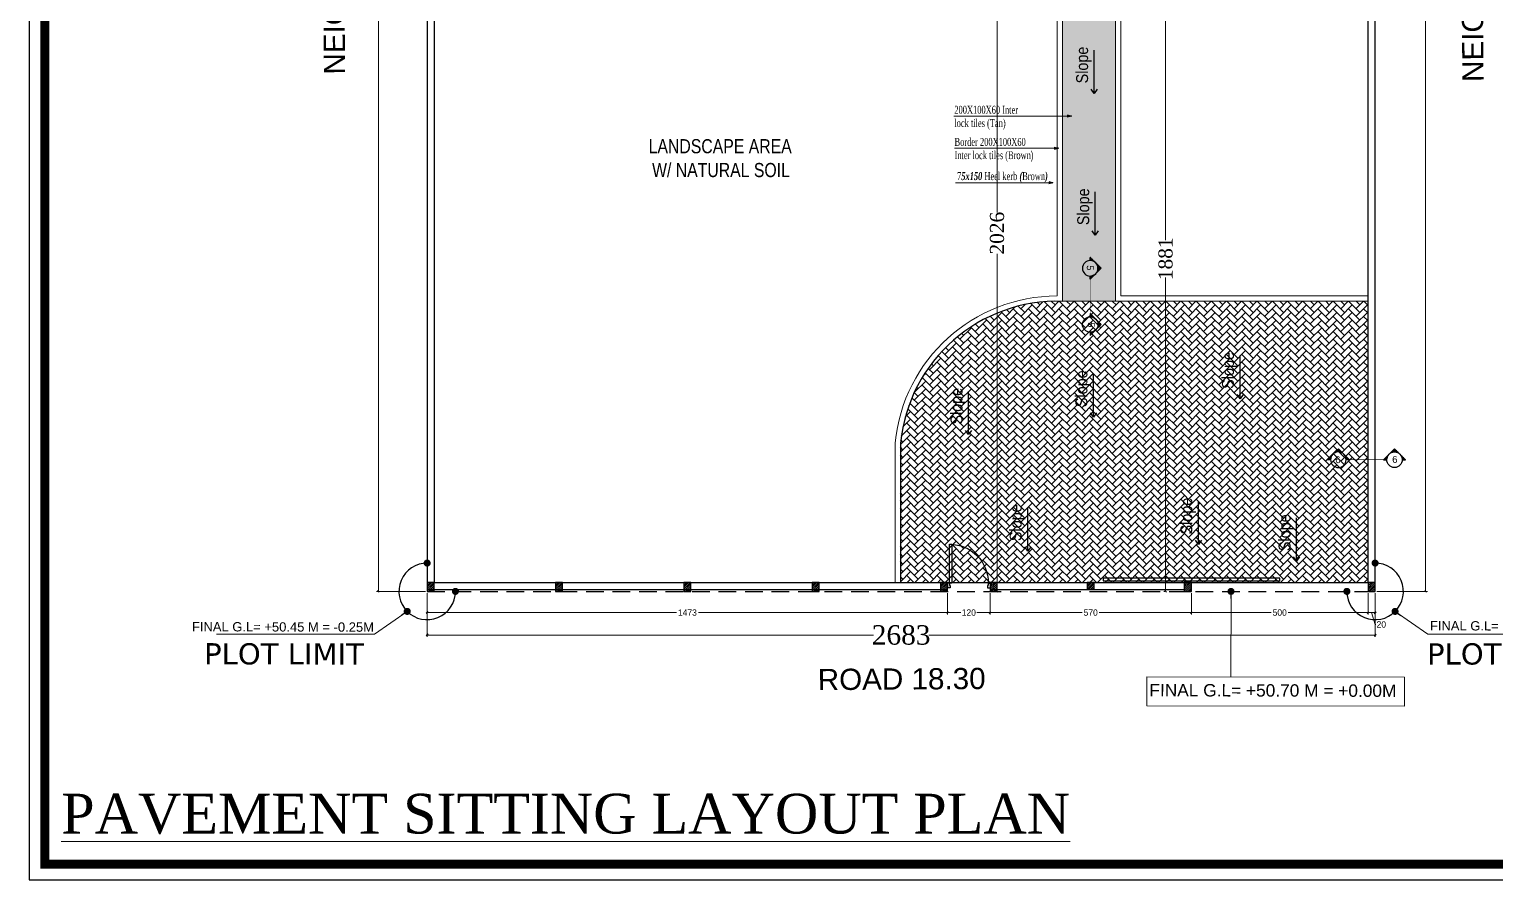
# Model space of a CAD drawing. Header units: centimetres. Extents: x 7997 to 116674, y 1017 to 13844.
# Drawn here: x 14005 to 18152, y 8084 to 10489 of the extents above; entities that cross this region are included whole.
import ezdxf
from ezdxf.enums import TextEntityAlignment as Align

# ---------------------------------------------------------------- set-up
doc = ezdxf.new("R2010")
doc.units = ezdxf.units.CM
doc.header["$LTSCALE"] = 200
doc.header["$PDMODE"] = 2
doc.linetypes.add('DASHED2', pattern=[0.375, 0.25, -0.125])
doc.linetypes.add('PHANTOM', pattern=[109, 55, -8, 15, -8, 15, -8])
for name, color, linetype in [('A-100-TEXT-TLT', 3, 'Continuous'), ('A_SYMBOLS', 2, 'Continuous'), ('DIM', 11, 'Continuous'), ('dim-2', 1, 'Continuous'), ('P-DIM', 8, 'Continuous'), ('P-DIM-2', 11, 'Continuous'), ('P-LIMITS', 8, 'Continuous'), ('STEP', 7, 'Continuous'), ('TXT', 6, 'Continuous')]:
    doc.layers.add(name, color=color, linetype=linetype)
for name, color, linetype, lineweight in [('HA', 251, 'Continuous', 0), ('HAT', 8, 'Continuous', 9), ('P-TEXT', 8, 'Continuous', 18), ('P-TEXT 2', 8, 'Continuous', 18), ('P-WALL', 8, 'Continuous', 25), ('TEXT', 6, 'Continuous', 18)]:
    doc.layers.add(name, color=color, linetype=linetype, lineweight=lineweight)
doc.styles.add('ARIAL', font='arial.ttf', dxfattribs={"width": 0.8, "height": 150})
doc.styles.add('sheet notes', font='verdana.ttf')
doc.styles.get("Standard").update_dxf_attribs({"font": 'arial.ttf'})
doc.styles.add('T1', font='times.ttf')
doc.styles.add('T2', font='')
doc.styles.add('text', font='BOD_I.TTF', dxfattribs={"width": 0.7})
doc.styles.add('TEXT-AXIS', font='sanss___.ttf', dxfattribs={"height": 0.25})
doc.styles.add('XX-Y7-101$0$Arial-0.8', font='arial.ttf', dxfattribs={"width": 0.8})
doc.styles.get('T2').set_extended_font_data('Elisia')
doc.dimstyles.new('NORMAL', dxfattribs={"dimtxt": 18, "dimasz": 5, "dimexe": 5, "dimexo": 5, "dimgap": 1, "dimtad": 0, "dimdec": 0, "dimdsep": 46, "dimtxsty": 'T2', "dimblk1": 'OBLIQUE', "dimblk2": 'OBLIQUE', "dimsah": 1, "dimcen": 0.09, "dimclrd": 4, "dimclre": 4, "dimclrt": 6, "dimadec": 0, "dimazin": 0, "dimtfac": 1, "dimtdec": 0, "dimtofl": 0, "dimtmove": 1, "dimatfit": 2, "dimldrblk": 'OPEN30', "dimfxl": 0, "dimtolj": 1, "dimtzin": 0, "dimlwd": 5, "dimlwe": 5, "dimarcsym": 0})
doc.dimstyles.new('NORMAL-1', dxfattribs={"dimtxt": 10, "dimasz": 5, "dimexe": 5, "dimexo": 5, "dimgap": 1, "dimtad": 0, "dimdec": 0, "dimdsep": 46, "dimtxsty": 'T2', "dimblk1": 'OBLIQUE', "dimblk2": 'OBLIQUE', "dimsah": 1, "dimcen": 0.09, "dimclrd": 4, "dimclre": 4, "dimclrt": 6, "dimadec": 0, "dimazin": 0, "dimtfac": 1, "dimtdec": 0, "dimtofl": 0, "dimtmove": 1, "dimatfit": 3, "dimldrblk": 'OPEN30', "dimfxl": 0, "dimtolj": 1, "dimtzin": 0, "dimlwd": 5, "dimlwe": 5, "dimarcsym": 0})
doc.dimstyles.get("Standard").update_dxf_attribs({"dimtxt": 0.18, "dimasz": 0.18, "dimexe": 0.18, "dimexo": 0.0625, "dimgap": 0.09, "dimtad": 0, "dimtih": 1, "dimtoh": 1, "dimdec": 4, "dimzin": 0, "dimdsep": 46, "dimtxsty": 'Standard', "dimcen": 0.09, "dimadec": 0, "dimazin": 0, "dimtfac": 1, "dimtdec": 4, "dimtofl": 0, "dimtmove": 0, "dimatfit": 3, "dimfxl": 0, "dimtolj": 1, "dimtzin": 0, "dimarcsym": 0})

# ---------------------------------------------------------------- blocks, each defined once
blk = doc.blocks.new('08-TITLE SHEET-selattin', base_point=(45714.8, -203081.4))
at = {"color": 0}
blk.add_lwpolyline([(51244.8, -203081.4), (45714.8, -203081.4), (45714.8, -206921.4), (51244.8, -206921.4)], close=True, dxfattribs=at)
at = {"color": 0, "linetype": 'ByBlock', "const_width": 17}
blk.add_lwpolyline([(45744.3, -206891.9), (51215.3, -206891.9), (51215.3, -203110.8), (45744.3, -203110.8)], close=True, dxfattribs=at)
at = {"layer": 'HA', "ltscale": 1.2}
blk.add_lwpolyline([(45714.8, -203081.4), (51244.8, -203081.4), (51244.8, -206921.4), (45714.8, -206921.4)], close=True, dxfattribs=at)
blk = doc.blocks.new('_OBLIQUE')
at = {"color": 0, "linetype": 'ByBlock'}
blk.add_line((-0.5, -0.5), (0.5, 0.5), dxfattribs=at)
blk = doc.blocks.new('DOT')
at = {"color": 0, "linetype": 'ByBlock'}
blk.add_line((-0.5, 0), (-1, 0), dxfattribs=at)
at = {"color": 0, "linetype": 'ByBlock', "const_width": 0.5}
blk.add_lwpolyline([(-0.25, 0, 1), (0.25, 0, 1)], format="xyb", close=True, dxfattribs=at)
blk = doc.blocks.new('*D1670')
at = {"layer": 'Defpoints', "color": 0, "transparency": 16777216}
for p in [(768, 323.9), (3451, 323.9), (768, 200.4)]:
    blk.add_point(p, dxfattribs=at)
at = {"layer": 'P-DIM', "color": 4, "lineweight": 5, "transparency": 16777216}
for p, q in [((768, 318.9), (768, 195.4)), ((3451, 318.9), (3451, 195.4)), ((768, 200.4), (2031.5, 200.4)), ((3451, 200.4), (2187.5, 200.4))]:
    blk.add_line(p, q, dxfattribs=at)
at = {"layer": 'P-DIM', "color": 4, "lineweight": 5, "transparency": 16777216, "xscale": 5, "yscale": 5, "zscale": 5, "rotation": 180}
blk.add_blockref('_OBLIQUE', (768, 200.4), dxfattribs=at)
at = {"layer": 'P-DIM', "color": 4, "lineweight": 5, "transparency": 16777216, "xscale": 5, "yscale": 5, "zscale": 5}
blk.add_blockref('_OBLIQUE', (3451, 200.4), dxfattribs=at)
at = {"layer": 'P-DIM', "color": 6, "transparency": 16777216, "insert": (2109.5, 200.4), "char_height": 55, "attachment_point": 5, "style": 'T1'}
blk.add_mtext('\\A1;2683', dxfattribs=at)
blk = doc.blocks.new('_Open30')
at = {"color": 0, "linetype": 'ByBlock', "lineweight": -2}
for p, q in [((-1, 0.27), (0, 0)), ((0, 0), (-1, -0.27)), ((0, 0), (-1, 0))]:
    blk.add_line(p, q, dxfattribs=at)
blk = doc.blocks.new('*D1671')
at = {"layer": 'Defpoints', "color": 0, "transparency": 16777216}
for p in [(3451, 4479.9), (3593.8, 4479.9), (3451, 323.9)]:
    blk.add_point(p, dxfattribs=at)
at = {"layer": 'P-DIM', "color": 4, "lineweight": 5, "transparency": 16777216}
for p, q in [((3456, 4479.9), (3598.8, 4479.9)), ((3593.8, 4479.9), (3593.8, 2481.9)), ((3593.8, 323.9), (3593.8, 2321.9)), ((3456, 323.9), (3598.8, 323.9))]:
    blk.add_line(p, q, dxfattribs=at)
at = {"layer": 'P-DIM', "color": 4, "lineweight": 5, "transparency": 16777216, "xscale": 5, "yscale": 5, "zscale": 5}
for p, rotation in [((3593.8, 4479.9), 90), ((3593.8, 323.9), 270)]:
    blk.add_blockref('_OBLIQUE', p, dxfattribs=dict(at, rotation=rotation))
at = {"layer": 'P-DIM', "color": 6, "transparency": 16777216, "insert": (3593.8, 2401.9), "char_height": 55, "attachment_point": 5, "rotation": 90, "style": 'T1'}
blk.add_mtext('\\A1;4156', dxfattribs=at)
blk = doc.blocks.new('*D1672')
at = {"layer": 'Defpoints', "color": 0, "transparency": 16777216}
for p in [(768, 4603.4), (768, 4479.9), (3451, 4479.9)]:
    blk.add_point(p, dxfattribs=at)
at = {"layer": 'P-DIM', "color": 4, "lineweight": 5, "transparency": 16777216}
for p, q in [((768, 4484.9), (768, 4608.4)), ((3451, 4484.9), (3451, 4608.4)), ((768, 4603.4), (2031.5, 4603.4)), ((3451, 4603.4), (2187.5, 4603.4))]:
    blk.add_line(p, q, dxfattribs=at)
at = {"layer": 'P-DIM', "color": 4, "lineweight": 5, "transparency": 16777216, "xscale": 5, "yscale": 5, "zscale": 5, "rotation": 180}
blk.add_blockref('_OBLIQUE', (768, 4603.4), dxfattribs=at)
at = {"layer": 'P-DIM', "color": 4, "lineweight": 5, "transparency": 16777216, "xscale": 5, "yscale": 5, "zscale": 5}
blk.add_blockref('_OBLIQUE', (3451, 4603.4), dxfattribs=at)
at = {"layer": 'P-DIM', "color": 6, "transparency": 16777216, "insert": (2109.5, 4603.4), "char_height": 55, "attachment_point": 5, "style": 'T1'}
blk.add_mtext('\\A1;2683', dxfattribs=at)
blk = doc.blocks.new('*D1673')
at = {"layer": 'Defpoints', "color": 0, "transparency": 16777216}
for p in [(768, 4479.9), (629.9, 323.9), (768, 323.9)]:
    blk.add_point(p, dxfattribs=at)
at = {"layer": 'P-DIM', "color": 4, "lineweight": 5, "transparency": 16777216}
for p, q in [((763, 4479.9), (624.9, 4479.9)), ((629.9, 4479.9), (629.9, 2481.9)), ((629.9, 323.9), (629.9, 2321.9)), ((763, 323.9), (624.9, 323.9))]:
    blk.add_line(p, q, dxfattribs=at)
at = {"layer": 'P-DIM', "color": 4, "lineweight": 5, "transparency": 16777216, "xscale": 5, "yscale": 5, "zscale": 5}
for p, rotation in [((629.9, 4479.9), 90), ((629.9, 323.9), 270)]:
    blk.add_blockref('_OBLIQUE', p, dxfattribs=dict(at, rotation=rotation))
at = {"layer": 'P-DIM', "color": 6, "transparency": 16777216, "insert": (629.9, 2401.9), "char_height": 55, "attachment_point": 5, "rotation": 90, "style": 'T1'}
blk.add_mtext('\\A1;4156', dxfattribs=at)
blk = doc.blocks.new('dd')
at = {"layer": 'P-WALL'}
for p, q in [((-12.3, 123.4), (-12.3, 13.7)), ((-5.5, 123.4), (-12.3, 123.4)), ((-5.5, 13.7), (-5.5, 123.4)), ((-115.2, 13.7), (-120, 13.7)), ((-120, 13.7), (-120, 0)), ((-113.1, 0), (-120, 0)), ((-115.2, 13.7), (-115.2, 6.3)), ((-113.6, 6.3), (-115.2, 6.3)), ((-114.5, 6.3), (-113.1, 6.3)), ((-113.1, 6.3), (-113.1, 0)), ((-12.3, 13.7), (-5.5, 13.7)), ((-5.5, 6.3), (-6.9, 6.3)), ((-6.9, 6.3), (-6.9, 0)), ((-6.9, 0), (0, 0)), ((-5.5, 13.7), (0, 13.7)), ((-5.5, 13.7), (-5.5, 6.3)), ((0, 13.7), (0, 0))]:
    blk.add_line(p, q, dxfattribs=at)
blk.add_lwpolyline([(-5.7, 6.3), (-5.9, 6.3)], dxfattribs=at)
blk.add_arc((-5.5, 13.7), 109.7, 90, 180, dxfattribs=at)
blk = doc.blocks.new('*D1459')
at = {"layer": 'Defpoints', "color": 0, "linetype": 'Continuous', "transparency": 16777216}
for p in [(17793.6, 8899.4), (17813.6, 8899.4), (17793.6, 8839.3)]:
    blk.add_point(p, dxfattribs=at)
at = {"layer": 'DIM', "color": 4, "lineweight": 5, "transparency": 16777216}
for p, q in [((17793.6, 8894.4), (17793.6, 8834.3)), ((17813.6, 8894.4), (17813.6, 8834.3)), ((17813.6, 8839.3), (17793.6, 8839.3)), ((17803.6, 8839.3), (17813.6, 8805.8)), ((17813.6, 8805.8), (17815.6, 8805.8))]:
    blk.add_line(p, q, dxfattribs=at)
at = {"layer": 'DIM', "color": 4, "linetype": 'Continuous', "lineweight": 5, "transparency": 16777216, "xscale": 5, "yscale": 5, "zscale": 5, "rotation": 180}
blk.add_blockref('_OBLIQUE', (17793.6, 8839.3), dxfattribs=at)
at = {"layer": 'DIM', "color": 4, "linetype": 'Continuous', "lineweight": 5, "transparency": 16777216, "xscale": 5, "yscale": 5, "zscale": 5}
blk.add_blockref('_OBLIQUE', (17813.6, 8839.3), dxfattribs=at)
at = {"layer": 'DIM', "color": 6, "linetype": 'Continuous', "transparency": 16777216, "insert": (17831.2, 8805.8), "char_height": 18, "attachment_point": 5, "style": 'T2'}
blk.add_mtext('\\A1;20', dxfattribs=at)
blk = doc.blocks.new('*D1460')
at = {"layer": 'Defpoints', "color": 0, "linetype": 'Continuous', "transparency": 16777216}
for p in [(17293.6, 8899.4), (17793.6, 8899.4), (17293.6, 8839.3)]:
    blk.add_point(p, dxfattribs=at)
at = {"layer": 'DIM', "color": 4, "lineweight": 5, "transparency": 16777216}
for p, q in [((17293.6, 8894.4), (17293.6, 8834.3)), ((17793.6, 8894.4), (17793.6, 8834.3)), ((17293.6, 8839.3), (17519.4, 8839.3)), ((17793.6, 8839.3), (17567.7, 8839.3))]:
    blk.add_line(p, q, dxfattribs=at)
at = {"layer": 'DIM', "color": 4, "linetype": 'Continuous', "lineweight": 5, "transparency": 16777216, "xscale": 5, "yscale": 5, "zscale": 5, "rotation": 180}
blk.add_blockref('_OBLIQUE', (17293.6, 8839.3), dxfattribs=at)
at = {"layer": 'DIM', "color": 4, "linetype": 'Continuous', "lineweight": 5, "transparency": 16777216, "xscale": 5, "yscale": 5, "zscale": 5}
blk.add_blockref('_OBLIQUE', (17793.6, 8839.3), dxfattribs=at)
at = {"layer": 'DIM', "color": 6, "linetype": 'Continuous', "transparency": 16777216, "insert": (17543.6, 8839.3), "char_height": 18, "attachment_point": 5, "style": 'T2'}
blk.add_mtext('\\A1;500', dxfattribs=at)
blk = doc.blocks.new('*D1461')
at = {"layer": 'Defpoints', "color": 0, "linetype": 'Continuous', "transparency": 16777216}
for p in [(16723.6, 8899.4), (17293.6, 8899.4), (16723.6, 8839.3)]:
    blk.add_point(p, dxfattribs=at)
at = {"layer": 'DIM', "color": 4, "lineweight": 5, "transparency": 16777216}
for p, q in [((16723.6, 8894.4), (16723.6, 8834.3)), ((17293.6, 8894.4), (17293.6, 8834.3)), ((16723.6, 8839.3), (16984.4, 8839.3)), ((17293.6, 8839.3), (17032.7, 8839.3))]:
    blk.add_line(p, q, dxfattribs=at)
at = {"layer": 'DIM', "color": 4, "linetype": 'Continuous', "lineweight": 5, "transparency": 16777216, "xscale": 5, "yscale": 5, "zscale": 5, "rotation": 180}
blk.add_blockref('_OBLIQUE', (16723.6, 8839.3), dxfattribs=at)
at = {"layer": 'DIM', "color": 4, "linetype": 'Continuous', "lineweight": 5, "transparency": 16777216, "xscale": 5, "yscale": 5, "zscale": 5}
blk.add_blockref('_OBLIQUE', (17293.6, 8839.3), dxfattribs=at)
at = {"layer": 'DIM', "color": 6, "linetype": 'Continuous', "transparency": 16777216, "insert": (17008.6, 8839.3), "char_height": 18, "attachment_point": 5, "style": 'T2'}
blk.add_mtext('\\A1;570', dxfattribs=at)
blk = doc.blocks.new('*D1462')
at = {"layer": 'Defpoints', "color": 0, "linetype": 'Continuous', "transparency": 16777216}
for p in [(16603.6, 8899.4), (16723.6, 8899.4), (16603.6, 8839.3)]:
    blk.add_point(p, dxfattribs=at)
at = {"layer": 'DIM', "color": 4, "lineweight": 5, "transparency": 16777216}
for p, q in [((16603.6, 8894.4), (16603.6, 8834.3)), ((16723.6, 8894.4), (16723.6, 8834.3)), ((16603.6, 8839.3), (16641.1, 8839.3)), ((16723.6, 8839.3), (16686, 8839.3))]:
    blk.add_line(p, q, dxfattribs=at)
at = {"layer": 'DIM', "color": 4, "linetype": 'Continuous', "lineweight": 5, "transparency": 16777216, "xscale": 5, "yscale": 5, "zscale": 5, "rotation": 180}
blk.add_blockref('_OBLIQUE', (16603.6, 8839.3), dxfattribs=at)
at = {"layer": 'DIM', "color": 4, "linetype": 'Continuous', "lineweight": 5, "transparency": 16777216, "xscale": 5, "yscale": 5, "zscale": 5}
blk.add_blockref('_OBLIQUE', (16723.6, 8839.3), dxfattribs=at)
at = {"layer": 'DIM', "color": 6, "linetype": 'Continuous', "transparency": 16777216, "insert": (16663.6, 8839.3), "char_height": 18, "attachment_point": 5, "style": 'T2'}
blk.add_mtext('\\A1;120', dxfattribs=at)
blk = doc.blocks.new('*D1463')
at = {"layer": 'Defpoints', "color": 0, "linetype": 'Continuous', "transparency": 16777216}
for p in [(15130.6, 8899.4), (16603.6, 8899.4), (15130.6, 8839.3)]:
    blk.add_point(p, dxfattribs=at)
at = {"layer": 'DIM', "color": 4, "lineweight": 5, "transparency": 16777216}
for p, q in [((15130.6, 8894.4), (15130.6, 8834.3)), ((16603.6, 8894.4), (16603.6, 8834.3)), ((15130.6, 8839.3), (15836.1, 8839.3)), ((16603.6, 8839.3), (15898.1, 8839.3))]:
    blk.add_line(p, q, dxfattribs=at)
at = {"layer": 'DIM', "color": 4, "linetype": 'Continuous', "lineweight": 5, "transparency": 16777216, "xscale": 5, "yscale": 5, "zscale": 5, "rotation": 180}
blk.add_blockref('_OBLIQUE', (15130.6, 8839.3), dxfattribs=at)
at = {"layer": 'DIM', "color": 4, "linetype": 'Continuous', "lineweight": 5, "transparency": 16777216, "xscale": 5, "yscale": 5, "zscale": 5}
blk.add_blockref('_OBLIQUE', (16603.6, 8839.3), dxfattribs=at)
at = {"layer": 'DIM', "color": 6, "linetype": 'Continuous', "transparency": 16777216, "insert": (15867.1, 8839.3), "char_height": 18, "attachment_point": 5, "style": 'T2'}
blk.add_mtext('\\A1;1473', dxfattribs=at)
blk = doc.blocks.new('*D1470')
at = {"layer": 'Defpoints', "color": 0, "transparency": 16777216}
for p in [(17223.6, 10780.4), (17220.5, 8899.4), (17223.6, 8899.4)]:
    blk.add_point(p, dxfattribs=at)
at = {"layer": 'DIM', "color": 4, "lineweight": 5, "transparency": 16777216}
for p, q in [((17218.6, 10780.4), (17215.5, 10780.4)), ((17220.5, 10780.4), (17220.5, 9892.9)), ((17220.5, 8899.4), (17220.5, 9786.9)), ((17218.6, 8899.4), (17215.5, 8899.4))]:
    blk.add_line(p, q, dxfattribs=at)
at = {"layer": 'DIM', "color": 4, "lineweight": 5, "transparency": 16777216, "xscale": 5, "yscale": 5, "zscale": 5}
for p, rotation in [((17220.5, 10780.4), 90), ((17220.5, 8899.4), 270)]:
    blk.add_blockref('_OBLIQUE', p, dxfattribs=dict(at, rotation=rotation))
at = {"layer": 'DIM', "color": 6, "transparency": 16777216, "insert": (17220.5, 9839.9), "char_height": 40, "attachment_point": 5, "rotation": 90, "style": 'T1'}
blk.add_mtext('\\A1;1881', dxfattribs=at)
blk = doc.blocks.new('*D1471')
at = {"layer": 'Defpoints', "color": 0, "transparency": 16777216}
for p in [(16753.6, 10925.4), (16743.6, 8899.4), (16753.6, 8899.4)]:
    blk.add_point(p, dxfattribs=at)
at = {"layer": 'DIM', "color": 4, "lineweight": 5, "transparency": 16777216}
for p, q in [((16748.6, 10925.4), (16738.6, 10925.4)), ((16743.6, 10925.4), (16743.6, 9970.7)), ((16743.6, 8899.4), (16743.6, 9854.1)), ((16748.6, 8899.4), (16738.6, 8899.4))]:
    blk.add_line(p, q, dxfattribs=at)
at = {"layer": 'DIM', "color": 4, "lineweight": 5, "transparency": 16777216, "xscale": 5, "yscale": 5, "zscale": 5}
for p, rotation in [((16743.6, 10925.4), 90), ((16743.6, 8899.4), 270)]:
    blk.add_blockref('_OBLIQUE', p, dxfattribs=dict(at, rotation=rotation))
at = {"layer": 'DIM', "color": 6, "transparency": 16777216, "insert": (16743.6, 9912.4), "char_height": 40, "attachment_point": 5, "rotation": 90, "style": 'T1'}
blk.add_mtext('\\A1;2026', dxfattribs=at)
blk = doc.blocks.new('*X371')
at = {"color": 0}
for p, q in [((70.5, 113.6), (72.9, 113.6)), ((70.6, 113.4), (72.9, 113.4)), ((70.7, 113.8), (72.9, 113.8)), ((70.9, 114), (72.9, 114)), ((71, 114.2), (73, 114.2)), ((71.2, 114.4), (73, 114.4)), ((71.4, 114.6), (73, 114.6)), ((71.6, 114.8), (73, 114.8)), ((71.8, 114.9), (73.1, 114.9)), ((72, 115.1), (73.1, 115.1)), ((72.2, 115.3), (73.2, 115.3)), ((72.4, 115.5), (73.2, 115.5)), ((72.5, 115.7), (73.3, 115.7)), ((72.7, 115.9), (73.4, 115.9)), ((72.9, 116.1), (73.5, 116.1)), ((73.1, 116.2), (73.6, 116.2)), ((73.3, 116.4), (73.7, 116.4)), ((73.5, 116.6), (73.8, 116.6)), ((73.7, 116.8), (73.9, 116.8)), ((73.9, 117), (74, 117)), ((74, 117.2), (74.1, 117.2)), ((74.2, 117.4), (74.3, 117.4)), ((74.4, 117.6), (74.4, 117.6)), ((74.6, 117.8), (74.6, 117.8)), ((74.8, 117.9), (74.8, 117.9)), ((75, 118.1), (75, 118.1)), ((75.2, 118.3), (75.2, 118.3)), ((75.4, 118.5), (75.5, 118.5)), ((75.5, 118.7), (75.8, 118.7)), ((75.7, 118.9), (76.1, 118.9)), ((75.9, 119.1), (76.5, 119.1)), ((76.1, 119.2), (76.9, 119.2)), ((76.3, 119.4), (77.6, 119.4)), ((76.5, 119.6), (78.9, 119.6)), ((76.7, 119.8), (78.9, 119.8)), ((76.9, 120), (78.9, 120)), ((77, 120.2), (78.9, 120.2)), ((77.2, 120.4), (78.9, 120.4)), ((77.4, 120.6), (78.9, 120.6)), ((77.6, 120.8), (78.9, 120.8)), ((77.8, 120.9), (78.9, 120.9)), ((78, 121.1), (78.9, 121.1)), ((78.2, 121.3), (78.9, 121.3)), ((78.4, 121.5), (78.9, 121.5)), ((78.5, 121.7), (78.9, 121.7)), ((78.7, 121.9), (78.9, 121.9)), ((78.9, 122.1), (78.9, 122.1)), ((70.8, 113.2), (72.9, 113.2)), ((71, 113.1), (73, 113.1)), ((71.2, 112.9), (73, 112.9)), ((71.4, 112.7), (73, 112.7)), ((71.5, 112.5), (73, 112.5)), ((71.7, 112.3), (73.1, 112.3)), ((71.9, 112.1), (73.1, 112.1)), ((72.1, 111.9), (73.2, 111.9)), ((72.3, 111.8), (73.2, 111.8)), ((72.5, 111.6), (73.3, 111.6)), ((72.7, 111.4), (73.4, 111.4)), ((72.9, 111.2), (73.4, 111.2)), ((73, 111), (73.5, 111)), ((73.2, 110.8), (73.6, 110.8)), ((73.4, 110.6), (73.7, 110.6)), ((73.6, 110.4), (73.8, 110.4)), ((73.8, 110.2), (73.9, 110.2)), ((74, 110.1), (74.1, 110.1)), ((74.2, 109.9), (74.2, 109.9)), ((74.4, 109.7), (74.4, 109.7)), ((74.5, 109.5), (74.5, 109.5)), ((74.7, 109.3), (74.7, 109.3)), ((74.9, 109.1), (74.9, 109.1)), ((75.1, 108.9), (75.1, 108.9)), ((75.3, 108.8), (75.4, 108.8)), ((75.5, 108.6), (75.7, 108.6)), ((75.7, 108.4), (76, 108.4)), ((75.9, 108.2), (76.3, 108.2)), ((76, 108), (76.8, 108)), ((76.2, 107.8), (77.3, 107.8)), ((76.4, 107.6), (78.3, 107.6)), ((76.6, 107.4), (78.9, 107.4)), ((76.8, 107.2), (78.9, 107.2)), ((77, 107.1), (78.9, 107.1)), ((77.2, 106.9), (78.9, 106.9)), ((77.4, 106.7), (78.9, 106.7)), ((77.5, 106.5), (78.9, 106.5)), ((77.7, 106.3), (78.9, 106.3)), ((77.9, 106.1), (78.9, 106.1)), ((78.1, 105.9), (78.9, 105.9)), ((78.3, 105.8), (78.9, 105.8)), ((78.5, 105.6), (78.9, 105.6)), ((78.7, 105.4), (78.9, 105.4)), ((78.9, 105.2), (78.9, 105.2))]:
    blk.add_line(p, q, dxfattribs=at)
blk = doc.blocks.new('A$C653C49EA')
at = {"layer": 'STEP'}
blk.add_lwpolyline([(0.85, 3, -1), (0.85, 4.2), (0.85, 4.45), (0, 3.6), (0.85, 2.75), (0.85, 3)], format="xyb", dxfattribs=at)
at = {"layer": 'STEP', "linetype": 'PHANTOM', "const_width": 0.04}
blk.add_lwpolyline([(0.85, 3), (0.85, 0)], dxfattribs=at)
at = {"layer": 'STEP'}
blk.add_circle((0.85, 3.6), 0.6, dxfattribs=at)
at = {"layer": 'STEP', "xscale": 0.1000000000000227, "yscale": 0.1000000000000227, "zscale": 0.1000000000000227}
blk.add_blockref('*X371', (-7.04, -7.76), dxfattribs=at)
blk = doc.blocks.new('01-PLOT LAYOUT-selattin')
at = {"layer": 'P-WALL'}
h = blk.add_hatch(dxfattribs=at)
h.set_pattern_fill('ANSI31', color=8, scale=30)
h.set_pattern_definition([(45, (-45439.844, -25508.878), (-2.65165043, 2.65165043), [])])
h.paths.add_polyline_path([(768, 323.9), (788, 323.9), (788, 348.9), (768, 348.9)])
h = blk.add_hatch(dxfattribs=at)
h.set_pattern_fill('ANSI31', color=8, scale=30)
h.set_pattern_definition([(45, (-45076.594, -25508.878), (-2.65165043, 2.65165043), [])])
h.paths.add_polyline_path([(1131.2, 323.9), (1151.2, 323.9), (1151.2, 348.9), (1131.2, 348.9)])
h = blk.add_hatch(dxfattribs=at)
h.set_pattern_fill('ANSI31', color=8, scale=30)
h.set_pattern_definition([(45, (-44713.344, -25508.878), (-2.65165043, 2.65165043), [])])
h.paths.add_polyline_path([(1494.5, 323.9), (1514.5, 323.9), (1514.5, 348.9), (1494.5, 348.9)])
h = blk.add_hatch(dxfattribs=at)
h.set_pattern_fill('ANSI31', color=8, scale=30)
h.set_pattern_definition([(45, (-44350.094, -25508.878), (-2.65165043, 2.65165043), [])])
h.paths.add_polyline_path([(1857.7, 323.9), (1877.7, 323.9), (1877.7, 348.9), (1857.7, 348.9)])
h = blk.add_hatch(dxfattribs=at)
h.set_pattern_fill('ANSI31', color=8, scale=30)
h.set_pattern_definition([(45, (-43986.844, -25508.878), (-2.65165043, 2.65165043), [])])
h.paths.add_polyline_path([(2221, 323.9), (2241, 323.9), (2241, 348.9), (2221, 348.9)])
h = blk.add_hatch(dxfattribs=at)
h.set_pattern_fill('ANSI31', color=8, scale=30)
h.set_pattern_definition([(45, (-43846.844, -25508.878), (-2.65165043, 2.65165043), [])])
h.paths.add_polyline_path([(2361, 323.9), (2381, 323.9), (2381, 348.9), (2361, 348.9)])
h = blk.add_hatch(dxfattribs=at)
h.set_pattern_fill('ANSI31', color=8, scale=30)
h.set_pattern_definition([(45, (-43571.844, -25508.878), (-2.65165043, 2.65165043), [])])
h.paths.add_polyline_path([(2636, 328.9), (2656, 328.9), (2656, 348.9), (2636, 348.9)])
h = blk.add_hatch(dxfattribs=at)
h.set_pattern_fill('ANSI31', color=8, scale=30)
h.set_pattern_definition([(45, (-43296.844, -25508.878), (-2.65165043, 2.65165043), [])])
h.paths.add_polyline_path([(2911, 323.9), (2931, 323.9), (2931, 348.9), (2911, 348.9)])
h = blk.add_hatch(dxfattribs=at)
h.set_pattern_fill('ANSI31', color=8, scale=30)
h.set_pattern_definition([(45, (-42796.844, -25508.878), (-2.65165043, 2.65165043), [])])
h.paths.add_polyline_path([(3431, 323.9), (3451, 323.9), (3451, 348.9), (3431, 348.9)])
at = {"layer": 'Defpoints', "color": 0, "linetype": 'DASHED2'}
blk.add_lwpolyline([(3151, 3719.9), (3151, 3589.9), (3121, 3589.9), (3121, 2304.9), (3151, 2304.9), (3151, 2174.9), (3021, 2174.9), (3021, 2204.9), (2809, 2204.9), (2809, 2044.4), (2393, 2044.4), (2393, 2349.9), (2081, 2349.9), (2081, 2429.9), (2111, 2429.9), (2111, 2844.9), (2051, 2844.9), (2051, 2934.9), (2061, 2934.9), (2061, 3034.9), (2051, 3034.9), (2051, 3124.9), (2111, 3124.9), (2111, 3529.9), (2081, 3529.9), (2081, 3609.9), (2211, 3609.9), (2211, 3579.9), (2701, 3579.9), (2701, 3689.9), (3021, 3689.9), (3021, 3719.9)], close=True, dxfattribs=at)
at = {"layer": 'P-DIM-2', "color": 8, "const_width": 10}
for points in [[(853, 4479.9, 1), (843, 4479.9, 1)], [(3366, 4479.9, -1), (3376, 4479.9, -1)], [(773, 4399.9, 1), (763, 4399.9, 1)], [(3446, 4399.9, -1), (3456, 4399.9, -1)], [(773, 403.9, -1), (763, 403.9, -1)], [(3446, 403.9, 1), (3456, 403.9, 1)], [(853, 323.9, -1), (843, 323.9, -1)], [(3366, 323.9, 1), (3376, 323.9, 1)]]:
    blk.add_lwpolyline(points, format="xyb", close=True, dxfattribs=at)
at = {"layer": 'P-DIM-2', "color": 8}
for centre, start, end in [((768, 4479.9), 0, 270.4156), ((3451, 4479.9), 269.5844, 180), ((768, 323.9), 89.5844, 0), ((3451, 323.9), 180, 90.4156)]:
    blk.add_arc(centre, 80, start, end, dxfattribs=at)
at = {"layer": 'P-LIMITS', "color": 8, "linetype": 'DASHED2'}
blk.add_lwpolyline([(768, 323.9), (3451, 323.9), (3451, 4479.9), (768, 4479.9)], close=True, dxfattribs=at)
at = {"layer": 'P-TEXT 2'}
blk.add_lwpolyline([(2804.5, 0.2), (3534.1, -0.7), (3534.3, 81.1), (2804.7, 82)], close=True, dxfattribs=at)
at = {"layer": 'P-WALL'}
for points in [[(3451, 328.9), (3451, 4479.9), (768, 4479.9), (768, 328.9), (2241, 328.9)], [(3431, 348.9), (3431, 4459.9), (788, 4459.9), (788, 348.9), (2241, 348.9)], [(2361, 348.9), (2931, 348.9)], [(2361, 328.9), (2911, 328.9)]]:
    blk.add_lwpolyline(points, dxfattribs=at)
at = {"layer": 'P-WALL', "color": 8}
for points in [[(768, 323.9), (788, 323.9), (788, 348.9), (768, 348.9)], [(1131.2, 323.9), (1151.2, 323.9), (1151.2, 348.9), (1131.2, 348.9)], [(1494.5, 323.9), (1514.5, 323.9), (1514.5, 348.9), (1494.5, 348.9)], [(1857.7, 323.9), (1877.7, 323.9), (1877.7, 348.9), (1857.7, 348.9)], [(2221, 323.9), (2241, 323.9), (2241, 348.9), (2221, 348.9)], [(2361, 323.9), (2381, 323.9), (2381, 348.9), (2361, 348.9)], [(2636, 328.9), (2656, 328.9), (2656, 348.9), (2636, 348.9)], [(2681, 353.9), (3181, 353.9), (3181, 361.4), (2681, 361.4)], [(2911, 323.9), (2931, 323.9), (2931, 348.9), (2911, 348.9)], [(3431, 323.9), (3451, 323.9), (3451, 348.9), (3431, 348.9)]]:
    blk.add_lwpolyline(points, close=True, dxfattribs=at)
at = {"xscale": -1}
blk.add_blockref('dd', (2241, 333.9), dxfattribs=at)
at = {"layer": 'P-DIM-2', "color": 8, "style": 'sheet notes'}
for rotation, p in [(0.07, (136.7, 4626.3)), (359.93, (3597.9, 4626.9)), (359.93, (136.6, 117.5)), (0.07, (3598, 116.9))]:
    blk.add_text('PLOT LIMIT', height=60, rotation=rotation, dxfattribs=at).set_placement(p)
at = {"layer": 'P-TEXT', "color": 8}
for s, rotation, p in [('NEIGHBOR PLOT # 4312128', 0.3703, (2063.4, 4713.1)), ('NEIGHBOR PLOT # 4318302', 90.3703, (502.1, 2339.7)), ('NEIGHBOR PLOT # 4318323', 90.3703, (3724.3, 2318.8)), ('ROAD 18.30', 0.3703, (2111, 76.2))]:
    blk.add_text(s, height=60, rotation=rotation, dxfattribs=at).set_placement(p, align=Align.MIDDLE)
at = {"layer": 'P-TEXT 2', "style": 'ARIAL'}
for s, height, p in [('FINAL G.L= +50.45 M = -0.25M', 26.277, (102.2, 211)), ('FINAL G.L= +50.70 M = +0.00M', 26.277, (3606.1, 213.7)), ('FINAL G.L= +50.70 M = +0.00M', 35.036, (2812.1, 27.2))]:
    blk.add_text(s, height=height, rotation=359.8532, dxfattribs=at).set_placement(p)
at = {"layer": 'P-DIM'}
for base, p1, p2, picture, middle in [((768, 4603.4), (3451, 4479.9), (768, 4479.9), '*D1672', (2109.5, 4603.4)), ((768, 200.4), (3451, 323.9), (768, 323.9), '*D1670', (2109.5, 200.4))]:
    dim = blk.add_linear_dim(base=base, p1=p1, p2=p2, dimstyle='NORMAL-1', override={"dimtxt": 55, "dimtxsty": 'T1'}, dxfattribs=at)
    dim.commit()
    dim.dimension.update_dxf_attribs({"geometry": picture, "text_midpoint": middle})
for base, p1, p2, picture, middle in [((629.9, 323.9), (768, 4479.9), (768, 323.9), '*D1673', (629.9, 2401.9)), ((3593.8, 4479.9), (3451, 323.9), (3451, 4479.9), '*D1671', (3593.8, 2401.9))]:
    dim = blk.add_linear_dim(base=base, p1=p1, p2=p2, angle=90, dimstyle='NORMAL-1', override={"dimtxt": 55, "dimtxsty": 'T1'}, dxfattribs=at)
    dim.commit()
    dim.dimension.update_dxf_attribs({"geometry": picture, "text_midpoint": middle})
at = {"layer": 'P-DIM-2', "color": 8}
for points in [[(711.5, 4536.5), (618.9, 4600.8), (171.4, 4600.8)], [(3507.5, 4536.5), (3600, 4600.8), (4047.5, 4600.8)], [(711.5, 267.3), (618.9, 203), (171.4, 203)], [(3507.5, 267.3), (3600, 203), (4047.5, 203)]]:
    blk.add_leader(points, dimstyle='NORMAL', override={"dimasz": 20, "dimldrblk": 'Dot'}, dxfattribs=at)
at = {"layer": 'P-TEXT 2'}
blk.add_leader([(3043.1, 323.9), (3042.8, 81.4)], dimstyle='NORMAL', override={"dimasz": 20, "dimldrblk": 'Dot'}, dxfattribs=at)

msp = doc.modelspace()

# ---------------------------------------------------------------- hatches: boundary and pattern name
at = {"layer": 'DIM'}
h = msp.add_hatch(dxfattribs=at)
h.set_pattern_fill('AR-HBONE', color=6, scale=0.15, style=0)
h.set_pattern_definition([(45, (-1324.852, -5411.261), (0, 21.552615), [45.72, -15.24]), (135, (-1314.075, -5400.485), (2e-15, 21.552615), [45.72, -15.24])])
h.paths.add_polyline_path([(17078.5736, 10545.3622), (17618.5736, 10545.3622), (17618.5736, 12443.3622), (16203.5736, 12443.3622), (16203.5736, 11679.8622), (16363.5736, 11679.8622), (16363.5736, 10545.3622), (16928.5736, 10545.3622), (16928.5736, 9719.5635), (17078.5736, 9719.8159)])
h.paths.add_polyline_path([(16740.5736, 10604.8622), (16740.5736, 10910.3622), (16428.5736, 10910.3622), (16428.5736, 11020.3622), (16458.5736, 11020.3622), (16458.5736, 11375.3622), (16398.5736, 11375.3622), (16398.5736, 11744.8622), (16268.5736, 11744.8622), (16268.5736, 12198.3622), (16428.5736, 12198.3622), (16428.5736, 12290.3622), (16828.5736, 12290.3622), (16828.5736, 12378.3622), (17078.5736, 12378.3622), (17078.5736, 12280.3622), (17368.5736, 12280.3622), (17368.5736, 12310.3622), (17528.5736, 12310.3622), (17528.5736, 12150.3622), (17498.5736, 12150.3622), (17498.5736, 10895.3622), (17528.5736, 10895.3622), (17528.5736, 10735.3622), (17368.5736, 10735.3622), (17368.5736, 10765.3622), (17186.5736, 10765.3622), (17186.5736, 10604.8622)], flags=16)
at = {"layer": 'DIM', "linetype": 'Continuous'}
h = msp.add_hatch(dxfattribs=at)
h.set_pattern_fill('AR-HBONE', color=256, scale=0.15, style=0)
edge = h.paths.add_edge_path()
edge.add_line((16469.9685, 8924.3622), (17793.5736, 8924.3622))
edge.add_line((17793.5736, 8924.3622), (17793.5736, 9719.8159))
edge.add_line((17793.5736, 9719.8159), (16928.5736, 9719.5635))
edge.add_arc((16913.5736, 9273.9449), 445.8711, 88.0720909, 174.2210865)
edge.add_line((16469.9685, 9318.8397), (16469.9685, 8924.3622))

# ---------------------------------------------------------------- linework, layer by layer
at = {"linetype": 'Continuous'}
msp.add_lwpolyline([(14004.5129, 8084.0841), (22299.5129, 8084.0841), (22299.5129, 13844.0841), (14004.5129, 13844.0841)], close=True, dxfattribs=at)
at = {"layer": 'DIM', "linetype": 'Continuous'}
msp.add_lwpolyline([(16469.9685, 8924.3622), (17793.5736, 8924.3622), (17793.5736, 9719.8159), (16928.5736, 9719.5635, 0.39466166), (16469.9685, 9318.8397), (16469.9685, 8924.3622)], format="xyb", dxfattribs=at)
at = {"layer": 'HAT', "color": 8}
msp.add_line((17078.5736, 9719.8159), (16928.5736, 9719.5635), dxfattribs=at)
for points in [[(16454.9685, 8924.3622), (16454.9685, 9319.5905, -0.385446785), (16913.5736, 9734.8159), (16913.5736, 10530.3622), (16348.5736, 10530.3622), (16348.5736, 11664.8622), (16188.5736, 11664.8622), (16188.5736, 12458.3622), (17633.5736, 12458.3622), (17633.5736, 10530.3622), (17093.5736, 10530.3622), (17093.5736, 9734.8159), (17793.5736, 9734.8159)], [(17793.5736, 9719.8159), (17078.5736, 9719.8159), (17078.5736, 10545.3622), (17618.5736, 10545.3622), (17618.5736, 12443.3622), (16203.5736, 12443.3622), (16203.5736, 11679.8622), (16363.5736, 11679.8622), (16363.5736, 10545.3622), (16928.5736, 10545.3622), (16928.5736, 9719.5635, 0.39466166), (16469.9685, 9318.8397), (16469.9685, 8924.3622)]]:
    msp.add_lwpolyline(points, format="xyb", dxfattribs=at)

# ---------------------------------------------------------------- block references
at = {"layer": 'A_SYMBOLS', "xscale": -36.5625, "yscale": 36.5625, "zscale": 36.5625}
msp.add_blockref('A$C653C49EA', (17038.298, 9681.3315), dxfattribs=at)
at = {"layer": 'A_SYMBOLS', "yscale": 36.5625, "zscale": 36.5625}
for p, xscale, rotation in [((17038.298, 9785.7103), 36.5625, 180), ((17841.1835, 9302.696), -36.5625, 90), ((17736.8046, 9302.696), 36.5625, 270)]:
    msp.add_blockref('A$C653C49EA', p, dxfattribs=dict(at, xscale=xscale, rotation=rotation))
at = {"layer": 'DIM', "color": 0, "linetype": 'Continuous', "xscale": 1.5, "yscale": 1.5, "zscale": 1.5}
msp.add_blockref('08-TITLE SHEET-selattin', (14004.5129, 13844.0841), dxfattribs=at)
at = {"layer": 'DIM', "linetype": 'Continuous'}
msp.add_blockref('01-PLOT LAYOUT-selattin', (14362.5823, 8575.4489), dxfattribs=at)

# ---------------------------------------------------------------- texts
at = {"layer": 'A-100-TEXT-TLT', "ltscale": 500, "style": 'text', "width": 0.9}
for p in [(17001.108, 10324.715, 0.6816), (17004.2896, 9923.7637, 0.6816), (17413.8945, 9460.9831, 0.6816), (16999.1253, 9409.2047, 0.6816), (16645.6284, 9359.7797, 0.6816), (16812.9503, 9030.2802, 0.6816), (17296.0622, 9049.1087, 0.6816), (17574.1463, 9002.0373, 0.6816)]:
    msp.add_text(' Slope', height=33.75, rotation=90, dxfattribs=at).set_placement(p)
at = {"layer": 'A-100-TEXT-TLT', "char_height": 22.5, "attachment_point": 1, "style": 'text'}
for s, insert, width, rotation in [('{\\fRomantic|b0|i0|c2|p2;200X100X60 Inter \\Plock tiles (Tan)} ', (16622.6523, 10272.5171), 289.39018, 0.0006284), ('{\\fRomantic|b0|i0|c2|p2;Border 200X100X60 \\PInter lock tiles (Brown}) ', (16623.2241, 10181.7353), 328.243997, 0.0006284), ('{\\fRomantic|b0|i0|c2|p2;7\\fRomantic|b1|i1|c2|p2;5x150 \\fRomantic|b0|i0|c2|p2;Heel kerb \\fRomantic|b1|i1|c2|p2;(\\fRomantic|b0|i0|c2|p2;Brown\\fRomantic|b1|i1|c2|p2;)}', (16630.4215, 10084.9734), 249.125856, 359.9993716)]:
    msp.add_mtext(s, dxfattribs=dict(at, insert=insert, width=width, rotation=rotation))
at = {"layer": 'TEXT', "style": 'TEXT-AXIS'}
for p in [(17007.2384, 9814.1851), (17010.1026, 9653.1339)]:
    msp.add_text('5', height=19.1953, rotation=270, dxfattribs=at).set_placement(p, align=Align.MIDDLE_CENTER)
for p in [(17708.3298, 9271.6364), (17869.381, 9272.4242)]:
    msp.add_text('6', height=19.1953, dxfattribs=at).set_placement(p, align=Align.MIDDLE_CENTER)
at = {"layer": 'TEXT', "style": 'T1'}
msp.add_text('%%UPAVEMENT SITTING LAYOUT PLAN', height=112.5, dxfattribs=at).set_placement((15522.6149, 8214.6439), align=Align.CENTER)
at = {"layer": 'TXT', "style": 'XX-Y7-101$0$Arial-0.8', "width": 0.8}
for s, p in [('LANDSCAPE AREA', (15757.4838, 10138.3035)), ('W/ NATURAL SOIL', (15767.1646, 10070.9275))]:
    msp.add_text(s, height=40, dxfattribs=at).set_placement(p)

# ---------------------------------------------------------------- dimensions: what is measured, and where the dimension line sits
at = {"layer": 'DIM'}
for base, p1, p2, picture, middle in [((16743.597, 8899.3622), (16753.5736, 10925.3622), (16753.5736, 8899.3622), '*D1471', (16743.597, 9912.3622)), ((17220.4973, 8899.3622), (17223.5736, 10780.3622), (17223.5736, 8899.3622), '*D1470', (17220.4973, 9839.8622))]:
    dim = msp.add_linear_dim(base=base, p1=p1, p2=p2, angle=90, dimstyle='NORMAL', override={"dimtxt": 40, "dimtxsty": 'T1'}, dxfattribs=at)
    dim.commit()
    dim.dimension.update_dxf_attribs({"geometry": picture, "text_midpoint": middle})
at = {"layer": 'DIM', "linetype": 'Continuous'}
for base, p1, p2, picture, middle in [((15130.5736, 8839.2931), (16603.5736, 8899.3622), (15130.5736, 8899.3622), '*D1463', (15867.0736, 8839.2931)), ((16603.5736, 8839.2931), (16723.5736, 8899.3622), (16603.5736, 8899.3622), '*D1462', (16663.5736, 8839.2931)), ((16723.5736, 8839.2931), (17293.5736, 8899.3622), (16723.5736, 8899.3622), '*D1461', (17008.5736, 8839.2931)), ((17293.5736, 8839.2931), (17793.5736, 8899.3622), (17293.5736, 8899.3622), '*D1460', (17543.5736, 8839.2931)), ((17793.5736, 8839.2931), (17813.5736, 8899.3622), (17793.5736, 8899.3622), '*D1459', (17816.6236, 8805.7931))]:
    dim = msp.add_linear_dim(base=base, p1=p1, p2=p2, dimstyle='NORMAL', dxfattribs=at)
    dim.commit()
    dim.dimension.update_dxf_attribs({"geometry": picture, "text_midpoint": middle})

# ---------------------------------------------------------------- leaders
at = {"layer": 'A-100-TEXT-TLT', "ltscale": 500}
for points in [[(17018.4712, 10307.6387), (17018.4712, 10429.8893)], [(17021.6528, 9906.6875), (17021.6528, 10028.938)], [(17431.2577, 9443.9069), (17431.2577, 9566.1574)], [(17016.4886, 9392.1284), (17016.4886, 9514.379)], [(16662.9917, 9342.7034), (16662.9917, 9464.954)], [(16830.3135, 9013.204), (16830.3135, 9135.4545)], [(17313.4254, 9032.0325), (17313.4254, 9154.283)], [(17591.5095, 8984.961), (17591.5095, 9107.2116)]]:
    msp.add_leader(points, dimstyle='Standard', override={"dimasz": 12, "dimgap": 0.09, "dimtad": 0, "dimldrblk": 'Open90', "dimfxl": 0.05, "dimfxlon": 1, "dimarcsym": 2}, dxfattribs=at)
at = {"layer": 'dim-2'}
for points in [[(16954.1645, 10243.7071), (16621.4349, 10243.7071)], [(16917.2707, 10152.6166), (16622.6968, 10152.4001)], [(16901.7191, 10055.0678), (16626.3074, 10055.0678)]]:
    msp.add_leader(points, dimstyle='NORMAL', override={"dimscale": 1, "dimasz": 12, "dimtad": 0, "dimclrd": 9}, dxfattribs=at)

doc.saveas('drawing.dxf')
